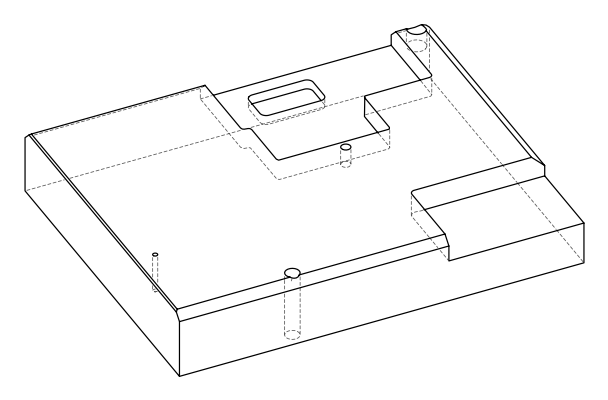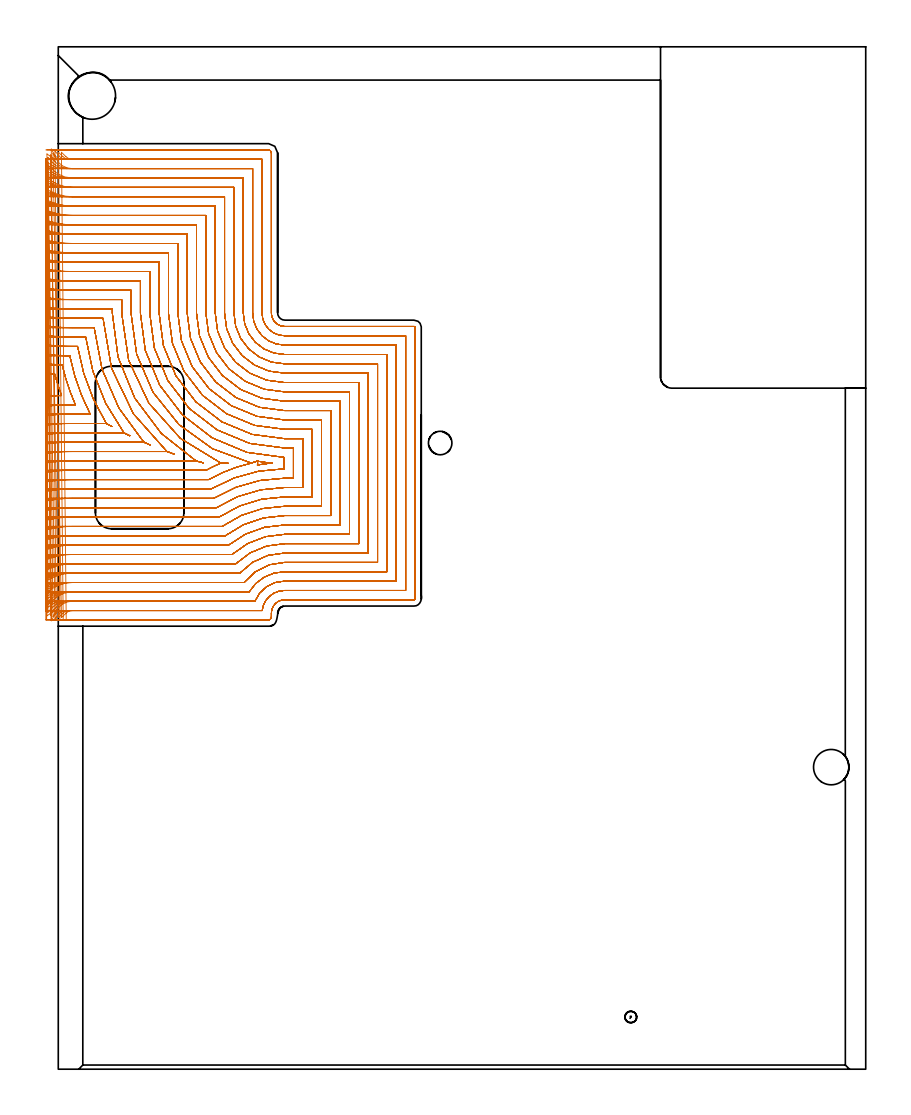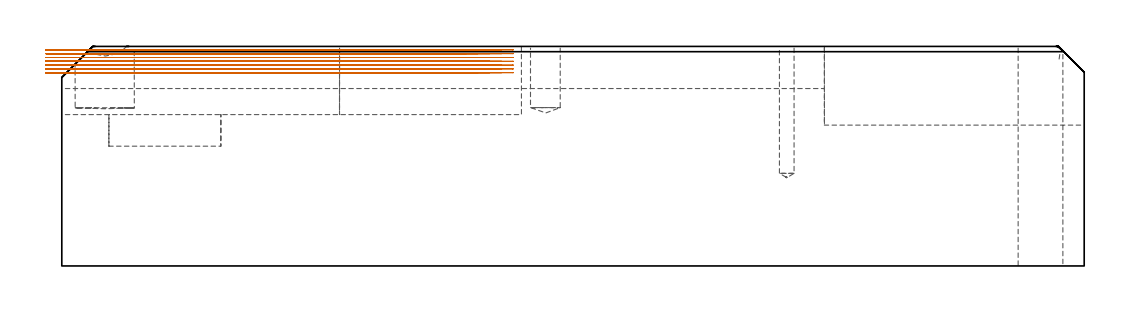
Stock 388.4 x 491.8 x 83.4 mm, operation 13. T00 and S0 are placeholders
(PLAN: 14 operations, 8 tool changes, 597.9 min)
(1 SPOT_DRILL | STEP1POCKET | NXT0321_9005460120000 | 0.03 min | 2 mm3)
(2 SPOT_DRILL_1 | STEP1POCKET_2 | NXT0321_9005460120000 | 0.03 min | 0 mm3)
(3 INDEXABLE_INSERT_DRILL_THROUGH_HOLE_FROM_SOLID | STEP1HOLE | NXT0302_005 | 0.35 min | 18882 mm3)
(4 DRILL_BLIND_HOLE_INTO_CENTER | STEP1POCKET | NXT0301_084 | 0.11 min | 2385 mm3)
(5 INDEXABLE_INSERT_DRILL_BLIND_HOLE_FROM_SOLID | STEP1POCKET_1 | NXT0302_016 | 0.1 min | 9302 mm3)
(6 DRILL_BLIND_HOLE_INTO_CENTER_1 | STEP1POCKET_2 | UGT0301_179 | 0.21 min | 1179 mm3)
(7 AREA_MILL | FG_CHAMFER_SURFACE | UGT0205_001 | 8.7 min | 15280 mm3)
(8 AREA_MILL_1 | FG_CHAMFER_SURFACE_1 | UGT0205_001 | 13.91 min | 37969 mm3)
(9 AREA_MILL_2 | FG_CHAMFER_SURFACE_2 | UGT0205_001 | 10.77 min | 15998 mm3)
(10 AREA_MILL_3 | FG_CHAMFER_SURFACE_3 | UGT0205_001 | 1.46 min | 2589 mm3)
(11 AREA_MILL_4 | FG_CHAMFER_SURFACE_4 | UGT0205_001 | 3.1 min | 733 mm3)
(12 MILL_CORNER_NOTCH_RECTANGULAR | CORNER_NOTCH_RECTANGULAR | NXT0201_013 | Follow Part, ap 2.5, ae 75% | 67.74 min | 483137 mm3)
(13 MILL_OPEN_POCKET | POCKET_OPEN | NXT0201_008 | Follow Part, ap 1.5, ae 75% | 488.67 min | 879252 mm3)
(14 MILL_RECTANGULAR_POCKET | POCKET_RECTANGULAR_STRAIGHT | UGT0201_133 | Follow Part, ap 3.75, ae 75% | 2.69 min | 39282 mm3)
(TOOL NXT0321_9005460120000 | NC Spot Drill, 142deg, 12mm, Carbide, Uncoated | D12 PA142 FL30 Z2)
(TOOL NXT0302_005 | Index. Insert Drill 17mm [880-D1700L20-05] | D17 PA176 FL85 Z2)
(TOOL NXT0301_084 | Carbide Drill 11.3mm [860.1-1130-034A1-MM 2214] | D11.3 PA140 FL55 Z2)
(TOOL NXT0302_016 | Index. Insert Drill 22.5mm [880-D2250L25-03] | D22.5 PA176 FL68 Z2)
(TOOL UGT0301_179 | Twist Drill 5.6 mm | D5.6 PA118 FL55 Z2)
(TOOL UGT0205_001 | Chamfer Mill 20 x 3 x 45 deg. | D20 FL50 Z2)
(TOOL NXT0201_013 | ENDMILL 10mm | D10 FL30 Z4)
(TOOL NXT0201_008 | ENDMILL 6mm [2P460-0600-NA 1630] | D6 FL26 Z6)
(TOOL UGT0201_133 | Carbide End Mill 15.0 | D15 FL30 Z4)
(OP 13 MILL_OPEN_POCKET, part 1 of 2)
G17 G21 G94 G90
T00 M6
G54
G17 G0 G90 X-5.988 Y323.38 S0 M3
G43 Z93.541 H1
Z82.094
G94 G1 X-3. Y323.653 F250.
G2 X1.619 Y323.975 R108. F500.
X-1.721 Y334.538 R114.4
X-3. Y334.647 R108.
G1 X-5.988 Y334.919 F250.
X-5.986 Y318.849
X-3. Y319.133
G2 X6.819 Y319.6 R103.5 F500.
G1 X8.236
G2 X1.854 Y338.819 R109.9
X-3. Y339.166 R103.5
G1 X-5.986 Y339.45 F250.
X-5.985 Y314.314
X-3. Y314.612
G2 X6.819 Y315.1 R99. F500.
G1 X15.374
G2 X5.511 Y343.209 R105.4
X-3. Y343.687 R99.
G1 X-5.985 Y343.985 F250.
X-5.984 Y309.777
X-3. Y310.089
G2 X6.819 Y310.6 R94.5 F500.
G1 X23.103
X25.768 Y309.138
X23.103 Y310.6
G2 X9.277 Y347.7 R100.9
G1 X6.811
G2 X-3. Y348.211 R94.5
G1 X-5.984 Y348.522 F250.
X-5.982 Y305.236
X-3. Y305.563
G2 X6.819 Y306.1 R90. F500.
G1 X31.601
X34.409 Y304.715
X31.601 Y306.1
G2 X13.188 Y352.2 R96.4
G1 X6.811
G2 X-3. Y352.736 R90.
G1 X-5.982 Y353.063 F250.
X-5.98 Y300.69
X-3. Y301.034
G2 X6.819 Y301.6 R85.5 F500.
G1 X41.156
X44.155 Y300.309
X41.156 Y301.6
G2 X17.267 Y356.7 R91.9
G1 X6.811
G2 X-3. Y357.265 R85.5
G1 X-5.98 Y357.609 F250.
X-5.978 Y296.139
X-3. Y296.503
G2 X6.819 Y297.1 R81. F500.
G1 X52.303
X55.588 Y295.927
X52.303 Y297.1
G2 X21.536 Y361.2 R87.4
G1 X6.811
G2 X-3. Y361.796 R81.
G1 X-5.978 Y362.16 F250.
X-5.975 Y291.582
X-3. Y291.967
G2 X6.819 Y292.6 R76.5 F500.
G1 X66.271
X69.884 Y291.653
X66.271 Y292.6
G2 X26. Y363.7 R82.9
G1 Y365.7
X6.811
G2 X-3. Y366.332 R76.5
G1 X-5.975 Y366.717 F250.
X-5.972 Y287.018
X-3. Y287.427
G2 X6.819 Y288.1 R72. F500.
G1 X71.126
G2 X78.225 Y291.55 R78.4
G1 X81.573
X78.225
G2 X30.5 Y363.7 R78.4
G1 Y370.2
X6.811
G2 X-3. Y370.872 R72.
G1 X-5.972 Y371.28 F250.
X-5.968 Y282.446
X-3. Y282.882
G2 X6.819 Y283.6 R67.5 F500.
G1 X72.3
G2 X92.913 Y291.55 R73.9
G1 X95.758 Y292.503
G3 X102.889 Y291.55 R72.4
X95.758 Y290.597 R72.4
X95.758 Y292.503 R3.
G1 X92.913 Y291.55
G2 X35. Y363.7 R73.9
G1 Y374.7
X6.811
G2 X-3. Y375.417 R67.5
G1 X-5.968 Y375.853 F250.
X-5.963 Y277.863
X-3. Y278.33
G2 X6.819 Y279.1 R63. F500.
G1 X73.513
G2 X108.6 Y288.799 R69.4
G1 Y294.301
G2 X39.5 Y363.7 R69.4
G1 Y379.2
X6.811
G2 X-3. Y379.969 R63.
G1 X-5.963 Y380.436 F250.
X-5.957 Y273.267
X-3. Y273.77
G2 X6.819 Y274.6 R58.5 F500.
G1 X74.768
G2 X108.895 Y284.3 R64.9
G1 X113.1
Y298.8
X108.9
G2 X44. Y363.7 R64.9
G1 Y383.7
X6.811
G2 X-3. Y384.529 R58.5
G1 X-5.958 Y385.032 F250.
X-5.95 Y268.654
X-3. Y269.2
G2 X6.819 Y270.1 R54. F500.
G1 X76.072
G2 X108.895 Y279.8 R60.4
G1 X117.6
Y303.3
X108.9
G2 X48.5 Y363.7 R60.4
G1 Y388.2
X6.811
G2 X-3. Y389.099 R54.
G1 X-5.95 Y389.644 F250.
X-5.94 Y264.021
X-3. Y264.616
G2 X6.819 Y265.6 R49.5 F500.
G1 X77.43
G2 X108.896 Y275.3 R55.9
G1 X122.1
Y307.8
X108.9
G2 X53. Y363.7 R55.9
G1 Y392.7
X6.811
G2 X-3. Y393.682 R49.5
G1 X-5.94 Y394.277 F250.
X-5.928 Y259.361
X-3. Y260.016
G2 X6.819 Y261.1 R45. F500.
G1 X78.849
G2 X108.896 Y270.8 R51.4
G1 X126.6
Y312.3
X108.9
G2 X57.5 Y363.7 R51.4
G1 Y397.2
X6.811
G2 X-3. Y398.283 R45.
G1 X-5.928 Y398.937 F250.
X-5.911 Y254.665
X-3. Y255.392
G2 X6.819 Y256.6 R40.5 F500.
G1 X80.338
G2 X108.896 Y266.3 R46.9
G1 X131.1
Y316.8
X108.9
G2 X62. Y363.7 R46.9
G1 Y401.7
X6.811
G2 X-3. Y402.906 R40.5
G1 X-5.911 Y403.633 F250.
X-5.886 Y249.917
X-3. Y250.735
G2 X6.819 Y252.1 R36. F500.
G1 X81.91
G2 X108.897 Y261.8 R42.4
G1 X135.6
Y321.3
X108.9
G2 X66.5 Y363.7 R42.4
G1 Y406.2
X6.811
G2 X-3. Y407.563 R36.
G1 X-5.886 Y408.38 F250.
X-5.851 Y245.096
X-3. Y246.031
G2 X6.819 Y247.6 R31.5 F500.
G1 X83.579
G2 X108.897 Y257.3 R37.9
G1 X140.1
Y325.8
X108.9
G2 X71. Y363.7 R37.9
G1 Y410.7
X6.811
G2 X-3. Y412.267 R31.5
G1 X-5.851 Y413.201 F250.
X-5.795 Y240.161
X-3. Y241.251
G2 X6.819 Y243.1 R27. F500.
G1 X85.366
G2 X108.897 Y252.8 R33.4
G1 X144.6
Y330.3
X108.9
G2 X75.5 Y363.7 R33.4
G1 Y415.2
X6.811
G2 X-3. Y417.046 R27.
G1 X-5.795 Y418.136 F250.
X-5.699 Y235.036
X-3. Y236.345
G2 X6.819 Y238.6 R22.5 F500.
G1 X87.3
G2 X108.898 Y248.3 R28.9
G1 X149.1
Y334.8
X108.9
G2 X80. Y363.7 R28.9
G1 Y419.7
X6.811
G2 X-3. Y421.952 R22.5
G1 X-5.7 Y423.26 F250.
X-5.514 Y229.55
X-3. Y231.186
G2 X6.819 Y234.1 R18. F500.
G1 X89.425
G2 X108.898 Y243.8 R24.4
G1 X153.6
Y339.3
X108.9
G2 X84.5 Y363.7 R24.4
G1 Y424.2
X6.811
G2 X-3. Y427.109 R18.
G1 X-5.515 Y428.744 F250.
X-5.059 Y223.183
X-3. Y225.365
G2 X6.819 Y229.6 R13.5 F500.
G1 X91.813
G2 X108.898 Y239.3 R19.9
G1 X158.1
Y343.8
X108.9
G2 X89. Y363.7 R19.9
G1 Y428.7
X6.811
G2 X-3. Y432.927 R13.5
G1 X-5.061 Y435.107 F250.
X-2.535 Y217.688 F500.
X-1.123 Y220.335 F250.
G2 X6.819 Y225.1 R9. F500.
G1 X94.594
G2 X108.899 Y234.8 R15.4
G1 X162.6
Y348.3
X108.9
G2 X93.5 Y363.7 R15.4
G1 Y433.2
X6.811
G2 X-1.129 Y437.963 R9.
G1 X-2.541 Y440.61 F250.
X1.53 Y217.231 F500.
X3.679 Y219.324 F250.
G2 X6.819 Y220.6 R4.5 F500.
G1 X98.066
G2 X108.9 Y230.3 R10.9
G1 X167.1
Y352.8
X108.9
G2 X98. Y363.7 R10.9
G1 Y437.7
X6.811
G2 X3.672 Y438.976 R4.5
G1 X1.523 Y441.069 F250.
X3.819 Y216.1 F500.
X6.819 F250.
X101. F500.
G3 X102.5 Y217.6 R1.5
G1 Y219.4
G2 X108.9 Y225.8 R6.4
G1 X171.2
G3 X171.6 Y226.2 R0.4
G1 Y356.9
G3 X171.2 Y357.3 R0.4
G1 X108.9
G2 X102.5 Y363.7 R6.4
G1 Y440.7
G3 X101. Y442.2 R1.5
G1 X6.811
X3.811 F250.
G0 Z93.541
X-5.991 Y323.543
Z80.648
G1 X-3. Y323.775
G2 X1.597 Y324.034 R108. F500.
X-1.692 Y334.431 R114.4
X-3. Y334.524 R108.
G1 X-5.991 Y334.757 F250.
X-5.99 Y319.018
X-3. Y319.261
G2 X5.371 Y319.6 R103.5 F500.
G1 X8.236
G2 X1.868 Y338.759 R109.9
X-3. Y339.038 R103.5
G1 X-5.99 Y339.281 F250.
X-5.989 Y314.492
X-3. Y314.745
G2 X5.371 Y315.1 R99. F500.
G1 X15.374
G2 X5.513 Y343.2 R105.4
X-3. Y343.554 R99.
G1 X-5.989 Y343.807 F250.
X-5.988 Y309.963
X-3. Y310.229
G2 X5.371 Y310.6 R94.5 F500.
G1 X23.103
X25.768 Y309.138
X23.103 Y310.6
G2 X9.277 Y347.7 R100.9
G1 X5.364
G2 X-3. Y348.071 R94.5
G1 X-5.988 Y348.336 F250.
X-5.987 Y305.431
X-3. Y305.71
G2 X5.371 Y306.1 R90. F500.
G1 X31.601
X34.409 Y304.715
X31.601 Y306.1
G2 X13.188 Y352.2 R96.4
G1 X5.364
G2 X-3. Y352.59 R90.
G1 X-5.987 Y352.868 F250.
X-5.986 Y300.896
X-3. Y301.189
G2 X5.371 Y301.6 R85.5 F500.
G1 X41.156
X44.155 Y300.309
X41.156 Y301.6
G2 X17.267 Y356.7 R91.9
G1 X5.364
G2 X-3. Y357.11 R85.5
G1 X-5.986 Y357.404 F250.
X-5.984 Y296.356
X-3. Y296.666
G2 X5.371 Y297.1 R81. F500.
G1 X52.303
X55.588 Y295.927
X52.303 Y297.1
G2 X21.536 Y361.2 R87.4
G1 X5.364
G2 X-3. Y361.633 R81.
G1 X-5.984 Y361.943 F250.
X-5.982 Y291.812
X-3. Y292.141
G2 X5.371 Y292.6 R76.5 F500.
G1 X66.271
X69.884 Y291.653
X66.271 Y292.6
G2 X26. Y363.7 R82.9
G1 Y365.7
X5.364
G2 X-3. Y366.159 R76.5
G1 X-5.982 Y366.487 F250.
X-5.98 Y287.263
X-3. Y287.612
G2 X5.371 Y288.1 R72. F500.
G1 X71.126
G2 X78.225 Y291.55 R78.4
G1 X81.573
X78.225
G2 X30.5 Y363.7 R78.4
G1 Y370.2
X5.364
G2 X-3. Y370.687 R72.
G1 X-5.98 Y371.036 F250.
X-5.977 Y282.707
X-3. Y283.079
G2 X5.371 Y283.6 R67.5 F500.
G1 X72.3
G2 X92.913 Y291.55 R73.9
G1 X95.758 Y292.503
G3 X102.889 Y291.55 R72.4
X95.758 Y290.597 R72.4
X95.758 Y292.503 R3.
G1 X92.913 Y291.55
G2 X35. Y363.7 R73.9
G1 Y374.7
X5.364
G2 X-3. Y375.22 R67.5
G1 X-5.977 Y375.592 F250.
X-5.973 Y278.143
X-3. Y278.541
G2 X5.371 Y279.1 R63. F500.
G1 X73.513
G2 X108.6 Y288.799 R69.4
G1 Y294.301
G2 X39.5 Y363.7 R69.4
G1 Y379.2
X5.364
G2 X-3. Y379.758 R63.
G1 X-5.973 Y380.156 F250.
X-5.969 Y273.569
X-3. Y273.998
G2 X5.371 Y274.6 R58.5 F500.
G1 X74.768
G2 X108.895 Y284.3 R64.9
G1 X113.1
Y298.8
X108.9
G2 X44. Y363.7 R64.9
G1 Y383.7
X5.364
G2 X-3. Y384.301 R58.5
G1 X-5.969 Y384.73 F250.
X-5.964 Y268.982
X-3. Y269.447
G2 X5.371 Y270.1 R54. F500.
G1 X76.072
G2 X108.895 Y279.8 R60.4
G1 X117.6
Y303.3
X108.9
G2 X48.5 Y363.7 R60.4
G1 Y388.2
X5.364
G2 X-3. Y388.852 R54.
G1 X-5.964 Y389.316 F250.
X-5.957 Y264.38
X-3. Y264.887
G2 X5.371 Y265.6 R49.5 F500.
G1 X77.43
G2 X108.896 Y275.3 R55.9
G1 X122.1
Y307.8
X108.9
G2 X53. Y363.7 R55.9
G1 Y392.7
X5.364
G2 X-3. Y393.412 R49.5
G1 X-5.957 Y393.919 F250.
X-5.948 Y259.757
X-3. Y260.315
G2 X5.371 Y261.1 R45. F500.
G1 X78.849
G2 X108.896 Y270.8 R51.4
G1 X126.6
Y312.3
X108.9
G2 X57.5 Y363.7 R51.4
G1 Y397.2
X5.364
G2 X-3. Y397.984 R45.
G1 X-5.948 Y398.542 F250.
X-5.935 Y255.105
X-3. Y255.725
G2 X5.371 Y256.6 R40.5 F500.
G1 X80.338
G2 X108.896 Y266.3 R46.9
G1 X131.1
Y316.8
X108.9
G2 X62. Y363.7 R46.9
G1 Y401.7
X5.364
G2 X-3. Y402.573 R40.5
G1 X-5.935 Y403.193 F250.
X-5.918 Y250.416
X-3. Y251.113
G2 X5.371 Y252.1 R36. F500.
G1 X81.91
G2 X108.897 Y261.8 R42.4
G1 X135.6
Y321.3
X108.9
G2 X66.5 Y363.7 R42.4
G1 Y406.2
X5.364
G2 X-3. Y407.185 R36.
G1 X-5.918 Y407.882 F250.
X-5.892 Y245.67
X-3. Y246.467
G2 X5.371 Y247.6 R31.5 F500.
G1 X83.579
G2 X108.897 Y257.3 R37.9
G1 X140.1
Y325.8
X108.9
G2 X71. Y363.7 R37.9
G1 Y410.7
X5.364
G2 X-3. Y411.831 R31.5
G1 X-5.892 Y412.627 F250.
X-5.852 Y240.84
X-3. Y241.77
G2 X5.371 Y243.1 R27. F500.
G1 X85.366
G2 X108.897 Y252.8 R33.4
G1 X144.6
Y330.3
X108.9
G2 X75.5 Y363.7 R33.4
G1 Y415.2
X5.364
G2 X-3. Y416.528 R27.
G1 X-5.852 Y417.458 F250.
X-5.785 Y235.869
X-3. Y236.985
G2 X5.371 Y238.6 R22.5 F500.
G1 X87.3
G2 X108.898 Y248.3 R28.9
G1 X149.1
Y334.8
X108.9
G2 X80. Y363.7 R28.9
G1 Y419.7
X5.364
G2 X-3. Y421.312 R22.5
G1 X-5.785 Y422.428 F250.
X-5.656 Y230.64
X-3. Y232.035
G2 X5.371 Y234.1 R18. F500.
G1 X89.425
G2 X108.898 Y243.8 R24.4
G1 X153.6
Y339.3
X108.9
G2 X84.5 Y363.7 R24.4
G1 Y424.2
X5.364
G2 X-3. Y426.261 R18.
G1 X-5.656 Y427.655 F250.
X-5.354 Y224.831
X-3. Y226.691
G2 X5.371 Y229.6 R13.5 F500.
G1 X91.813
G2 X108.898 Y239.3 R19.9
G1 X158.1
Y343.8
X108.9
G2 X89. Y363.7 R19.9
G1 Y428.7
X5.364
G2 X-3. Y431.603 R13.5
G1 X-5.355 Y433.462 F250.
X-3.807 Y218.502
X-2.169 Y221.015
G2 X5.371 Y225.1 R9. F500.
G1 X94.594
G2 X108.899 Y234.8 R15.4
G1 X162.6
Y348.3
X108.9
G2 X93.5 Y363.7 R15.4
G1 Y433.2
X5.364
G2 X-2.172 Y437.28 R9.
G1 X-3.812 Y439.793 F250.
X0.082 Y217.23 F500.
X2.231 Y219.324 F250.
G2 X5.371 Y220.6 R4.5 F500.
G1 X98.066
G2 X108.9 Y230.3 R10.9
G1 X167.1
Y352.8
X108.9
G2 X98. Y363.7 R10.9
G1 Y437.7
X5.364
G2 X2.225 Y438.976 R4.5
G1 X0.075 Y441.069 F250.
X2.371 Y216.1 F500.
X5.371 F250.
X101. F500.
G3 X102.5 Y217.6 R1.5
G1 Y219.4
G2 X108.9 Y225.8 R6.4
G1 X171.2
G3 X171.6 Y226.2 R0.4
G1 Y356.9
G3 X171.2 Y357.3 R0.4
G1 X108.9
G2 X102.5 Y363.7 R6.4
G1 Y440.7
G3 X101. Y442.2 R1.5
G1 X5.364
X2.364 F250.
G0 Z93.541
X-5.994 Y323.697
Z79.201
G1 X-3. Y323.886
G2 X1.581 Y324.077 R108. F500.
X-1.668 Y334.338 R114.4
X-3. Y334.414 R108.
G1 X-5.994 Y334.603 F250.
Y319.179
X-3. Y319.376
G2 X3.799 Y319.6 R103.5 F500.
G1 X8.236
G2 X1.877 Y338.718 R109.9
X-3. Y338.923 R103.5
G1 X-5.994 Y339.12 F250.
X-5.993 Y314.66
X-3. Y314.866
G2 X3.799 Y315.1 R99. F500.
G1 X15.374
G2 X5.513 Y343.2 R105.4
G1 X3.797
G2 X-3. Y343.434 R99.
G1 X-5.993 Y343.64 F250.
X-5.992 Y310.139
X-3. Y310.355
G2 X3.799 Y310.6 R94.5 F500.
G1 X23.103
X25.768 Y309.138
X23.103 Y310.6
G2 X9.277 Y347.7 R100.9
G1 X3.797
G2 X-3. Y347.945 R94.5
G1 X-5.992 Y348.161 F250.
X-5.991 Y305.616
X-3. Y305.843
G2 X3.799 Y306.1 R90. F500.
G1 X31.601
X34.409 Y304.715
X31.601 Y306.1
G2 X13.188 Y352.2 R96.4
G1 X3.797
G2 X-3. Y352.457 R90.
G1 X-5.991 Y352.684 F250.
Y301.091
X-3. Y301.329
G2 X3.799 Y301.6 R85.5 F500.
G1 X41.156
X44.155 Y300.309
X41.156 Y301.6
G2 X17.267 Y356.7 R91.9
G1 X3.797
G2 X-3. Y356.971 R85.5
G1 X-5.991 Y357.209 F250.
X-5.989 Y296.562
X-3. Y296.814
G2 X3.799 Y297.1 R81. F500.
G1 X52.303
X55.588 Y295.927
X52.303 Y297.1
G2 X21.536 Y361.2 R87.4
G1 X3.797
G2 X-3. Y361.486 R81.
G1 X-5.989 Y361.737 F250.
X-5.988 Y292.031
X-3. Y292.297
G2 X3.799 Y292.6 R76.5 F500.
G1 X66.271
X69.884 Y291.653
X66.271 Y292.6
G2 X26. Y363.7 R82.9
G1 Y365.7
X3.797
G2 X-3. Y366.003 R76.5
G1 X-5.988 Y366.269 F250.
X-5.987 Y287.495
X-3. Y287.778
G2 X3.799 Y288.1 R72. F500.
G1 X71.126
G2 X78.225 Y291.55 R78.4
G1 X81.573
X78.225
G2 X30.5 Y363.7 R78.4
G1 Y370.2
X3.797
G2 X-3. Y370.522 R72.
G1 X-5.987 Y370.805 F250.
X-5.985 Y282.955
X-3. Y283.257
G2 X3.799 Y283.6 R67.5 F500.
G1 X72.3
G2 X92.913 Y291.55 R73.9
G1 X95.758 Y292.503
G3 X102.889 Y291.55 R72.4
X95.758 Y290.597 R72.4
X95.758 Y292.503 R3.
G1 X92.913 Y291.55
G2 X35. Y363.7 R73.9
G1 Y374.7
X3.797
G2 X-3. Y375.043 R67.5
G1 X-5.985 Y375.345 F250.
X-5.982 Y278.408
X-3. Y278.732
G2 X3.799 Y279.1 R63. F500.
G1 X73.513
G2 X108.6 Y288.799 R69.4
G1 Y294.301
G2 X39.5 Y363.7 R69.4
G1 Y379.2
X3.797
G2 X-3. Y379.568 R63.
G1 X-5.982 Y379.891 F250.
X-5.98 Y273.855
X-3. Y274.204
G2 X3.799 Y274.6 R58.5 F500.
G1 X74.768
G2 X108.895 Y284.3 R64.9
G1 X113.1
Y298.8
X108.9
G2 X44. Y363.7 R64.9
G1 Y383.7
X3.797
G2 X-3. Y384.096 R58.5
G1 X-5.98 Y384.445 F250.
X-5.976 Y269.293
X-3. Y269.67
G2 X3.799 Y270.1 R54. F500.
G1 X76.072
G2 X108.895 Y279.8 R60.4
G1 X117.6
Y303.3
X108.9
G2 X48.5 Y363.7 R60.4
G1 Y388.2
X3.797
G2 X-3. Y388.629 R54.
G1 X-5.976 Y389.007 F250.
X-5.972 Y264.719
X-3. Y265.131
G2 X3.799 Y265.6 R49.5 F500.
G1 X77.43
G2 X108.896 Y275.3 R55.9
G1 X122.1
Y307.8
X108.9
G2 X53. Y363.7 R55.9
G1 Y392.7
X3.797
G2 X-3. Y393.169 R49.5
G1 X-5.972 Y393.581 F250.
X-5.966 Y260.13
X-3. Y260.583
G2 X3.799 Y261.1 R45. F500.
G1 X78.849
G2 X108.896 Y270.8 R51.4
G1 X126.6
Y312.3
X108.9
G2 X57.5 Y363.7 R51.4
G1 Y397.2
X3.797
G2 X-3. Y397.716 R45.
G1 X-5.966 Y398.169 F250.
X-5.957 Y255.522
X-3. Y256.025
G2 X3.799 Y256.6 R40.5 F500.
G1 X80.338
G2 X108.896 Y266.3 R46.9
G1 X131.1
Y316.8
X108.9
G2 X62. Y363.7 R46.9
G1 Y401.7
X3.797
G2 X-3. Y402.274 R40.5
G1 X-5.957 Y402.778 F250.
X-5.946 Y250.886
X-3. Y251.452
G2 X3.799 Y252.1 R36. F500.
G1 X81.91
G2 X108.897 Y261.8 R42.4
G1 X135.6
Y321.3
X108.9
G2 X66.5 Y363.7 R42.4
G1 Y406.2
X3.797
G2 X-3. Y406.847 R36.
G1 X-5.946 Y407.414 F250.
X-5.929 Y246.21
X-3. Y246.858
G2 X3.799 Y247.6 R31.5 F500.
G1 X83.579
G2 X108.897 Y257.3 R37.9
G1 X140.1
Y325.8
X108.9
G2 X71. Y363.7 R37.9
G1 Y410.7
X3.797
G2 X-3. Y411.442 R31.5
G1 X-5.929 Y412.089 F250.
X-5.903 Y241.475
X-3. Y242.23
G2 X3.799 Y243.1 R27. F500.
G1 X85.366
G2 X108.897 Y252.8 R33.4
G1 X144.6
Y330.3
X108.9
G2 X75.5 Y363.7 R33.4
G1 Y415.2
X3.797
G2 X-3. Y416.07 R27.
G1 X-5.903 Y416.825 F250.
X-5.86 Y236.642
X-3. Y237.548
G2 X3.799 Y238.6 R22.5 F500.
G1 X87.3
G2 X108.898 Y248.3 R28.9
G1 X149.1
Y334.8
X108.9
G2 X80. Y363.7 R28.9
G1 Y419.7
X3.797
G2 X-3. Y420.751 R22.5
G1 X-5.86 Y421.657 F250.
X-5.778 Y231.634
X-3. Y232.767
G2 X3.799 Y234.1 R18. F500.
G1 X89.425
G2 X108.898 Y243.8 R24.4
G1 X153.6
Y339.3
X108.9
G2 X84.5 Y363.7 R24.4
G1 Y424.2
X3.797
G2 X-3. Y425.533 R18.
G1 X-5.778 Y426.665 F250.
X-5.592 Y226.252
X-3. Y227.763
G2 X3.799 Y229.6 R13.5 F500.
G1 X91.813
G2 X108.898 Y239.3 R19.9
G1 X158.1
Y343.8
X108.9
G2 X89. Y363.7 R19.9
G1 Y428.7
X3.797
G2 X-3. Y430.536 R13.5
G1 X-5.592 Y432.046 F250.
X-4.965 Y219.734
X-2.998 Y221.999
G2 X3.799 Y225.1 R9. F500.
G1 X94.594
G2 X108.899 Y234.8 R15.4
G1 X162.6
Y348.3
X108.9
G2 X93.5 Y363.7 R15.4
G1 Y433.2
X3.797
G2 X-2.999 Y436.3 R9.
G1 X-4.966 Y438.565 F250.
X-1.589 Y216.572 F500.
X0.286 Y218.913 F250.
G2 X3.799 Y220.6 R4.5 F500.
G1 X98.066
G2 X108.9 Y230.3 R10.9
G1 X167.1
Y352.8
X108.9
G2 X98. Y363.7 R10.9
G1 Y437.7
X3.797
G2 X0.283 Y439.388 R4.5
G1 X-1.591 Y441.731 F250.
X0.799 Y216.1 F500.
X3.799 F250.
X101. F500.
G3 X102.5 Y217.6 R1.5
G1 Y219.4
G2 X108.9 Y225.8 R6.4
G1 X171.2
G3 X171.6 Y226.2 R0.4
G1 Y356.9
G3 X171.2 Y357.3 R0.4
G1 X108.9
G2 X102.5 Y363.7 R6.4
G1 Y440.7
G3 X101. Y442.2 R1.5
G1 X3.797
X0.797 F250.
G0 Z93.541
X-5.997 Y323.843
Z77.754
G1 X-3. Y323.983
G2 X1.573 Y324.099 R108. F500.
X-1.648 Y334.262 R114.4
X-3. Y334.317 R108.
G1 X-5.997 Y334.456 F250.
X-5.996 Y319.332
X-3. Y319.478
G2 X2.024 Y319.6 R103.5 F500.
G1 X8.236
G2 X1.881 Y338.7 R109.9
X-3. Y338.822 R103.5
G1 X-5.996 Y338.968 F250.
Y314.82
X-3. Y314.972
G2 X2.024 Y315.1 R99. F500.
G1 X15.374
G2 X5.513 Y343.2 R105.4
G1 X2.024
G2 X-3. Y343.328 R99.
G1 X-5.996 Y343.48 F250.
Y310.307
X-3. Y310.466
G2 X2.024 Y310.6 R94.5 F500.
G1 X23.103
X25.768 Y309.138
X23.103 Y310.6
G2 X9.277 Y347.7 R100.9
G1 X2.024
G2 X-3. Y347.834 R94.5
G1 X-5.996 Y347.993 F250.
X-5.995 Y305.792
X-3. Y305.96
G2 X2.024 Y306.1 R90. F500.
G1 X31.601
X34.409 Y304.715
X31.601 Y306.1
G2 X13.188 Y352.2 R96.4
G1 X2.024
G2 X-3. Y352.34 R90.
G1 X-5.995 Y352.508 F250.
Y301.276
X-3. Y301.452
G2 X2.024 Y301.6 R85.5 F500.
G1 X41.156
X44.155 Y300.309
X41.156 Y301.6
G2 X17.267 Y356.7 R91.9
G1 X2.024
G2 X-3. Y356.848 R85.5
G1 X-5.995 Y357.024 F250.
X-5.994 Y296.758
X-3. Y296.944
G2 X2.024 Y297.1 R81. F500.
G1 X52.303
X55.588 Y295.927
X52.303 Y297.1
G2 X21.536 Y361.2 R87.4
G1 X2.024
G2 X-3. Y361.356 R81.
G1 X-5.994 Y361.542 F250.
Y292.238
X-3. Y292.435
G2 X2.024 Y292.6 R76.5 F500.
G1 X66.271
X69.884 Y291.653
X66.271 Y292.6
G2 X26. Y363.7 R82.9
G1 Y365.7
X2.024
G2 X-3. Y365.865 R76.5
G1 X-5.994 Y366.062 F250.
X-5.993 Y287.715
X-3. Y287.924
G2 X2.024 Y288.1 R72. F500.
G1 X71.126
G2 X78.225 Y291.55 R78.4
G1 X81.573
X78.225
G2 X30.5 Y363.7 R78.4
G1 Y370.2
X2.024
G2 X-3. Y370.375 R72.
G1 X-5.993 Y370.585 F250.
X-5.992 Y283.189
X-3. Y283.413
G2 X2.024 Y283.6 R67.5 F500.
G1 X72.3
G2 X92.913 Y291.55 R73.9
G1 X95.758 Y292.503
G3 X102.889 Y291.55 R72.4
X95.758 Y290.597 R72.4
X95.758 Y292.503 R3.
G1 X92.913 Y291.55
G2 X35. Y363.7 R73.9
G1 Y374.7
X2.024
G2 X-3. Y374.887 R67.5
G1 X-5.992 Y375.11 F250.
X-5.99 Y278.66
X-3. Y278.899
G2 X2.024 Y279.1 R63. F500.
G1 X73.513
G2 X108.6 Y288.799 R69.4
G1 Y294.301
G2 X39.5 Y363.7 R69.4
G1 Y379.2
X2.024
G2 X-3. Y379.401 R63.
G1 X-5.99 Y379.64 F250.
X-5.989 Y274.126
X-3. Y274.384
G2 X2.024 Y274.6 R58.5 F500.
G1 X74.768
G2 X108.895 Y284.3 R64.9
G1 X113.1
Y298.8
X108.9
G2 X44. Y363.7 R64.9
G1 Y383.7
X2.024
G2 X-3. Y383.916 R58.5
G1 X-5.989 Y384.174 F250.
X-5.987 Y269.587
X-3. Y269.866
G2 X2.024 Y270.1 R54. F500.
G1 X76.072
G2 X108.895 Y279.8 R60.4
G1 X117.6
Y303.3
X108.9
G2 X48.5 Y363.7 R60.4
G1 Y388.2
X2.024
G2 X-3. Y388.434 R54.
G1 X-5.987 Y388.713 F250.
X-5.985 Y265.04
X-3. Y265.344
G2 X2.024 Y265.6 R49.5 F500.
G1 X77.43
G2 X108.896 Y275.3 R55.9
G1 X122.1
Y307.8
X108.9
G2 X53. Y363.7 R55.9
G1 Y392.7
X2.024
G2 X-3. Y392.956 R49.5
G1 X-5.985 Y393.26 F250.
X-5.981 Y260.484
X-3. Y260.819
G2 X2.024 Y261.1 R45. F500.
G1 X78.849
G2 X108.896 Y270.8 R51.4
G1 X126.6
Y312.3
X108.9
G2 X57.5 Y363.7 R51.4
G1 Y397.2
X2.024
G2 X-3. Y397.481 R45.
G1 X-5.981 Y397.816 F250.
X-5.977 Y255.915
X-3. Y256.287
G2 X2.024 Y256.6 R40.5 F500.
G1 X80.338
G2 X108.896 Y266.3 R46.9
G1 X131.1
Y316.8
X108.9
G2 X62. Y363.7 R46.9
G1 Y401.7
X2.024
G2 X-3. Y402.013 R40.5
G1 X-5.977 Y402.385 F250.
X-5.971 Y251.329
X-3. Y251.748
G2 X2.024 Y252.1 R36. F500.
G1 X81.91
G2 X108.897 Y261.8 R42.4
G1 X135.6
Y321.3
X108.9
G2 X66.5 Y363.7 R42.4
G1 Y406.2
X2.024
G2 X-3. Y406.552 R36.
G1 X-5.971 Y406.971 F250.
X-5.962 Y246.718
X-3. Y247.197
G2 X2.024 Y247.6 R31.5 F500.
G1 X83.579
G2 X108.897 Y257.3 R37.9
G1 X140.1
Y325.8
X108.9
G2 X71. Y363.7 R37.9
G1 Y410.7
X2.024
G2 X-3. Y411.103 R31.5
G1 X-5.962 Y411.582 F250.
X-5.948 Y242.07
X-3. Y242.628
G2 X2.024 Y243.1 R27. F500.
G1 X85.366
G2 X108.897 Y252.8 R33.4
G1 X144.6
Y330.3
X108.9
G2 X75.5 Y363.7 R33.4
G1 Y415.2
X2.024
G2 X-3. Y415.671 R27.
G1 X-5.948 Y416.23 F250.
X-5.924 Y237.362
X-3. Y238.032
G2 X2.024 Y238.6 R22.5 F500.
G1 X87.3
G2 X108.898 Y248.3 R28.9
G1 X149.1
Y334.8
X108.9
G2 X80. Y363.7 R28.9
G1 Y419.7
X2.024
G2 X-3. Y420.268 R22.5
G1 X-5.924 Y420.938 F250.
X-5.881 Y232.547
X-3. Y233.385
G2 X2.024 Y234.1 R18. F500.
G1 X89.425
G2 X108.898 Y243.8 R24.4
G1 X153.6
Y339.3
X108.9
G2 X84.5 Y363.7 R24.4
G1 Y424.2
X2.024
G2 X-3. Y424.915 R18.
G1 X-5.881 Y425.752 F250.
X-5.784 Y227.514
X-3. Y228.63
G2 X2.024 Y229.6 R13.5 F500.
G1 X91.813
G2 X108.898 Y239.3 R19.9
G1 X158.1
Y343.8
X108.9
G2 X89. Y363.7 R19.9
G1 Y428.7
X2.024
G2 X-3. Y429.669 R13.5
G1 X-5.785 Y430.786 F250.
X-5.489 Y221.892
X-3. Y223.567
G2 X2.024 Y225.1 R9. F500.
G1 X94.594
G2 X108.899 Y234.8 R15.4
G1 X162.6
Y348.3
X108.9
G2 X93.5 Y363.7 R15.4
G1 Y433.2
X2.024
G2 X-3. Y434.732 R9.
G1 X-5.489 Y436.407 F250.
X-3.368 Y215.686
X-1.9 Y218.302
G2 X2.024 Y220.6 R4.5 F500.
G1 X98.066
G2 X108.9 Y230.3 R10.9
G1 X167.1
Y352.8
X108.9
G2 X98. Y363.7 R10.9
G1 Y437.7
X2.024
G2 X-1.907 Y440.008 R4.5
G1 X-3.368 Y442.629 F250.
X-0.976 Y216.1 F500.
X2.024 F250.
X101. F500.
G3 X102.5 Y217.6 R1.5
G1 Y219.4
G2 X108.9 Y225.8 R6.4
G1 X171.2
G3 X171.6 Y226.2 R0.4
G1 Y356.9
G3 X171.2 Y357.3 R0.4
G1 X108.9
G2 X102.5 Y363.7 R6.4
G1 Y440.7
G3 X101. Y442.2 R1.5
G1 X2.024
X-0.976 F250.
G0 Z93.541
X-5.999 Y323.997
Z76.307
G1 X-3. Y324.069
G2 X-0.415 Y324.1 R108. F500.
G1 X1.572
G2 X-1.633 Y334.207 R114.4
X-3. Y334.231 R108.
G1 X-5.999 Y334.304 F250.
Y319.493
X-3. Y319.568
G2 X-0.415 Y319.6 R103.5 F500.
G1 X8.236
G2 X1.881 Y338.7 R109.9
G1 X-0.394
G2 X-3. Y338.733 R103.5
G1 X-5.999 Y338.808 F250.
Y314.988
X-3. Y315.066
G2 X-0.415 Y315.1 R99. F500.
G1 X15.374
G2 X5.513 Y343.2 R105.4
G1 X-0.394
G2 X-3. Y343.234 R99.
G1 X-5.999 Y343.313 F250.
Y310.483
X-3. Y310.565
G2 X-0.415 Y310.6 R94.5 F500.
G1 X23.103
X25.768 Y309.138
X23.103 Y310.6
G2 X9.277 Y347.7 R100.9
G1 X-0.394
G2 X-3. Y347.736 R94.5
G1 X-5.999 Y347.819 F250.
Y305.977
X-3. Y306.063
G2 X-0.415 Y306.1 R90. F500.
G1 X31.601
X34.409 Y304.715
X31.601 Y306.1
G2 X13.188 Y352.2 R96.4
G1 X-0.394
G2 X-3. Y352.238 R90.
G1 X-5.999 Y352.325 F250.
Y301.47
X-3. Y301.561
G2 X-0.415 Y301.6 R85.5 F500.
G1 X41.156
X44.155 Y300.309
X41.156 Y301.6
G2 X17.267 Y356.7 R91.9
G1 X-0.394
G2 X-3. Y356.74 R85.5
G1 X-5.999 Y356.831 F250.
X-5.998 Y296.963
X-3. Y297.059
G2 X-0.415 Y297.1 R81. F500.
G1 X52.303
X55.588 Y295.927
X52.303 Y297.1
G2 X21.536 Y361.2 R87.4
G1 X-0.394
G2 X-3. Y361.242 R81.
G1 X-5.998 Y361.338 F250.
Y292.455
X-3. Y292.556
G2 X-0.415 Y292.6 R76.5 F500.
G1 X66.271
X69.884 Y291.653
X66.271 Y292.6
G2 X26. Y363.7 R82.9
G1 Y365.7
X-0.394
G2 X-3. Y365.744 R76.5
G1 X-5.998 Y365.847 F250.
Y287.946
X-3. Y288.054
G2 X-0.415 Y288.1 R72. F500.
G1 X71.126
G2 X78.225 Y291.55 R78.4
G1 X81.573
X78.225
G2 X30.5 Y363.7 R78.4
G1 Y370.2
X-0.394
G2 X-3. Y370.247 R72.
G1 X-5.998 Y370.356 F250.
Y283.436
X-3. Y283.55
G2 X-0.415 Y283.6 R67.5 F500.
G1 X72.3
G2 X92.913 Y291.55 R73.9
G1 X95.758 Y292.503
G3 X102.889 Y291.55 R72.4
X95.758 Y290.597 R72.4
X95.758 Y292.503 R3.
G1 X92.913 Y291.55
G2 X35. Y363.7 R73.9
G1 Y374.7
X-0.394
G2 X-3. Y374.75 R67.5
G1 X-5.998 Y374.866 F250.
X-5.997 Y278.924
X-3. Y279.047
G2 X-0.415 Y279.1 R63. F500.
G1 X73.513
G2 X108.6 Y288.799 R69.4
G1 Y294.301
G2 X39.5 Y363.7 R69.4
G1 Y379.2
X-0.394
G2 X-3. Y379.254 R63.
G1 X-5.997 Y379.378 F250.
Y274.41
X-3. Y274.543
G2 X-0.415 Y274.6 R58.5 F500.
G1 X74.768
G2 X108.895 Y284.3 R64.9
G1 X113.1
Y298.8
X108.9
G2 X44. Y363.7 R64.9
G1 Y383.7
X-0.394
G2 X-3. Y383.758 R58.5
G1 X-5.997 Y383.892 F250.
Y269.894
X-3. Y270.038
G2 X-0.415 Y270.1 R54. F500.
G1 X76.072
G2 X108.895 Y279.8 R60.4
G1 X117.6
Y303.3
X108.9
G2 X48.5 Y363.7 R60.4
G1 Y388.2
X-0.394
G2 X-3. Y388.263 R54.
G1 X-5.997 Y388.408 F250.
X-5.996 Y265.376
X-3. Y265.532
G2 X-0.415 Y265.6 R49.5 F500.
G1 X77.43
G2 X108.896 Y275.3 R55.9
G1 X122.1
Y307.8
X108.9
G2 X53. Y363.7 R55.9
G1 Y392.7
X-0.394
G2 X-3. Y392.769 R49.5
G1 X-5.996 Y392.927 F250.
X-5.995 Y260.853
X-3. Y261.026
G2 X-0.415 Y261.1 R45. F500.
G1 X78.849
G2 X108.896 Y270.8 R51.4
G1 X126.6
Y312.3
X108.9
G2 X57.5 Y363.7 R51.4
G1 Y397.2
X-0.394
G2 X-3. Y397.276 R45.
G1 X-5.995 Y397.449 F250.
X-5.994 Y256.326
X-3. Y256.517
G2 X-0.415 Y256.6 R40.5 F500.
G1 X80.338
G2 X108.896 Y266.3 R46.9
G1 X131.1
Y316.8
X108.9
G2 X62. Y363.7 R46.9
G1 Y401.7
X-0.394
G2 X-3. Y401.784 R40.5
G1 X-5.994 Y401.977 F250.
X-5.992 Y251.792
X-3. Y252.007
G2 X-0.415 Y252.1 R36. F500.
G1 X81.91
G2 X108.897 Y261.8 R42.4
G1 X135.6
Y321.3
X108.9
G2 X66.5 Y363.7 R42.4
G1 Y406.2
X-0.394
G2 X-3. Y406.294 R36.
G1 X-5.992 Y406.512 F250.
X-5.99 Y247.247
X-3. Y247.494
G2 X-0.415 Y247.6 R31.5 F500.
G1 X83.579
G2 X108.897 Y257.3 R37.9
G1 X140.1
Y325.8
X108.9
G2 X71. Y363.7 R37.9
G1 Y410.7
X-0.394
G2 X-3. Y410.808 R31.5
G1 X-5.99 Y411.056 F250.
X-5.986 Y242.689
X-3. Y242.976
G2 X-0.415 Y243.1 R27. F500.
G1 X85.366
G2 X108.897 Y252.8 R33.4
G1 X144.6
Y330.3
X108.9
G2 X75.5 Y363.7 R33.4
G1 Y415.2
X-0.394
G2 X-3. Y415.326 R27.
G1 X-5.986 Y415.616 F250.
X-5.98 Y238.106
X-3. Y238.451
G2 X-0.415 Y238.6 R22.5 F500.
G1 X87.3
G2 X108.898 Y248.3 R28.9
G1 X149.1
Y334.8
X108.9
G2 X80. Y363.7 R28.9
G1 Y419.7
X-0.394
G2 X-3. Y419.851 R22.5
G1 X-5.98 Y420.199 F250.
X-5.969 Y233.482
X-3. Y233.913
G2 X-0.415 Y234.1 R18. F500.
G1 X89.425
G2 X108.898 Y243.8 R24.4
G1 X153.6
Y339.3
X108.9
G2 X84.5 Y363.7 R24.4
G1 Y424.2
X-0.394
G2 X-3. Y424.39 R18.
G1 X-5.968 Y424.824 F250.
X-5.944 Y228.776
X-3. Y229.35
G2 X-0.415 Y229.6 R13.5 F500.
G1 X91.813
G2 X108.898 Y239.3 R19.9
G1 X158.1
Y343.8
X108.9
G2 X89. Y363.7 R19.9
G1 Y428.7
X-0.394
G2 X-3. Y428.954 R13.5
G1 X-5.944 Y429.533 F250.
X-5.874 Y223.859
X-3. Y224.721
G2 X-0.415 Y225.1 R9. F500.
G1 X94.594
G2 X108.899 Y234.8 R15.4
G1 X162.6
Y348.3
X108.9
G2 X93.5 Y363.7 R15.4
G1 Y433.2
X-0.394
G2 X-3. Y433.585 R9.
G1 X-5.872 Y434.454 F250.
X-5.455 Y218.06
X-3. Y219.783
G2 X-0.415 Y220.6 R4.5 F500.
G1 X98.066
G2 X108.9 Y230.3 R10.9
G1 X167.1
Y352.8
X108.9
G2 X98. Y363.7 R10.9
G1 Y437.7
X-0.394
G2 X-3. Y438.531 R4.5
G1 X-5.446 Y440.268 F250.
X-3.415 Y216.1
X-0.415
X101. F500.
G3 X102.5 Y217.6 R1.5
G1 Y219.4
G2 X108.9 Y225.8 R6.4
G1 X171.2
G3 X171.6 Y226.2 R0.4
G1 Y356.9
G3 X171.2 Y357.3 R0.4
G1 X108.9
G2 X102.5 Y363.7 R6.4
G1 Y440.7
G3 X101. Y442.2 R1.5
G1 X-0.394
X-3.394 F250.
G0 X-6. Y324.088 Z74.861
G1 X-3. Y324.099
X-2.592 Y324.1 F500.
X1.572
G2 X-1.631 Y334.2 R114.4
G1 X-2.558
X-3. Y334.201
X-6. Y334.213 F250.
Y319.587
X-3. Y319.599
X-2.592 Y319.6 F500.
X8.236
G2 X1.881 Y338.7 R109.9
G1 X-2.558
X-3. Y338.701
X-6. Y338.714 F250.
Y315.087
X-3. Y315.099
X-2.592 Y315.1 F500.
X15.374
G2 X5.513 Y343.2 R105.4
G1 X-2.558
X-3. Y343.201
X-6. Y343.214 F250.
Y310.586
X-3. Y310.599
X-2.592 Y310.6 F500.
X23.103
X25.768 Y309.138
X23.103 Y310.6
G2 X9.277 Y347.7 R100.9
G1 X-2.558
G2 X-3. Y347.701 R94.5
G1 X-6. Y347.715 F250.
Y306.085
X-3. Y306.099
X-2.592 Y306.1 F500.
X31.601
X34.409 Y304.715
X31.601 Y306.1
G2 X13.188 Y352.2 R96.4
G1 X-2.558
G2 X-3. Y352.201 R90.
G1 X-6. Y352.216 F250.
Y301.585
X-3. Y301.599
X-2.592 Y301.6 F500.
X41.156
X44.155 Y300.309
X41.156 Y301.6
G2 X17.267 Y356.7 R91.9
G1 X-2.558
G2 X-3. Y356.701 R85.5
G1 X-6. Y356.717 F250.
Y297.084
X-3. Y297.099
G2 X-2.592 Y297.1 R81. F500.
G1 X52.303
X55.588 Y295.927
X52.303 Y297.1
G2 X21.536 Y361.2 R87.4
G1 X-2.558
G2 X-3. Y361.201 R81.
G1 X-6. Y361.218 F250.
Y292.583
X-3. Y292.599
G2 X-2.592 Y292.6 R76.5 F500.
G1 X66.271
X69.884 Y291.653
X66.271 Y292.6
G2 X26. Y363.7 R82.9
G1 Y365.7
X-2.558
G2 X-3. Y365.701 R76.5
G1 X-6. Y365.719 F250.
Y288.082
X-3. Y288.099
G2 X-2.592 Y288.1 R72. F500.
G1 X71.126
G2 X78.225 Y291.55 R78.4
G1 X81.573
X78.225
G2 X30.5 Y363.7 R78.4
G1 Y370.2
X-2.558
G2 X-3. Y370.201 R72.
G1 X-6. Y370.22 F250.
Y283.581
X-3. Y283.599
G2 X-2.592 Y283.6 R67.5 F500.
G1 X72.3
G2 X92.913 Y291.55 R73.9
G1 X95.758 Y292.503
G3 X102.889 Y291.55 R72.4
X95.758 Y290.597 R72.4
X95.758 Y292.503 R3.
G1 X92.913 Y291.55
G2 X35. Y363.7 R73.9
G1 Y374.7
X-2.558
G2 X-3. Y374.701 R67.5
G1 X-6. Y374.721 F250.
Y279.079
X-3. Y279.099
G2 X-2.592 Y279.1 R63. F500.
G1 X73.513
G2 X108.6 Y288.799 R69.4
G1 Y294.301
G2 X39.5 Y363.7 R69.4
G1 Y379.2
X-2.558
G2 X-3. Y379.202 R63.
G1 X-6. Y379.223 F250.
Y274.578
X-3. Y274.599
G2 X-2.592 Y274.6 R58.5 F500.
G1 X74.768
G2 X108.895 Y284.3 R64.9
G1 X113.1
Y298.8
X108.9
G2 X44. Y363.7 R64.9
G1 Y383.7
X-2.558
G2 X-3. Y383.702 R58.5
G1 X-6. Y383.724 F250.
Y270.076
X-3. Y270.098
G2 X-2.592 Y270.1 R54. F500.
G1 X76.072
G2 X108.895 Y279.8 R60.4
G1 X117.6
Y303.3
X108.9
G2 X48.5 Y363.7 R60.4
G1 Y388.2
X-2.558
G2 X-3. Y388.202 R54.
G1 X-6. Y388.226 F250.
Y265.574
X-3. Y265.598
G2 X-2.592 Y265.6 R49.5 F500.
G1 X77.43
G2 X108.896 Y275.3 R55.9
G1 X122.1
Y307.8
X108.9
G2 X53. Y363.7 R55.9
G1 Y392.7
X-2.558
G2 X-3. Y392.702 R49.5
G1 X-6. Y392.729 F250.
Y261.071
X-3. Y261.098
G2 X-2.592 Y261.1 R45. F500.
G1 X78.849
G2 X108.896 Y270.8 R51.4
G1 X126.6
Y312.3
X108.9
G2 X57.5 Y363.7 R51.4
G1 Y397.2
X-2.558
G2 X-3. Y397.202 R45.
G1 X-6. Y397.232 F250.
Y256.568
X-3. Y256.598
G2 X-2.592 Y256.6 R40.5 F500.
G1 X80.338
G2 X108.896 Y266.3 R46.9
G1 X131.1
Y316.8
X108.9
G2 X62. Y363.7 R46.9
G1 Y401.7
X-2.558
G2 X-3. Y401.702 R40.5
G1 X-6. Y401.735 F250.
Y252.064
X-3. Y252.098
G2 X-2.592 Y252.1 R36. F500.
G1 X81.91
G2 X108.897 Y261.8 R42.4
G1 X135.6
Y321.3
X108.9
G2 X66.5 Y363.7 R42.4
G1 Y406.2
X-2.558
G2 X-3. Y406.203 R36.
G1 X-6. Y406.24 F250.
Y247.559
X-3. Y247.597
G2 X-2.592 Y247.6 R31.5 F500.
G1 X83.579
G2 X108.897 Y257.3 R37.9
G1 X140.1
Y325.8
X108.9
G2 X71. Y363.7 R37.9
G1 Y410.7
X-2.558
G2 X-3. Y410.703 R31.5
G1 X-6. Y410.745 F250.
Y243.052
X-3. Y243.097
G2 X-2.592 Y243.1 R27. F500.
G1 X85.366
G2 X108.897 Y252.8 R33.4
G1 X144.6
Y330.3
X108.9
G2 X75.5 Y363.7 R33.4
G1 Y415.2
X-2.558
G2 X-3. Y415.204 R27.
G1 X-6. Y415.253 F250.
Y238.542
X-3. Y238.596
G2 X-2.592 Y238.6 R22.5 F500.
G1 X87.3
G2 X108.898 Y248.3 R28.9
G1 X149.1
Y334.8
X108.9
G2 X80. Y363.7 R28.9
G1 Y419.7
X-2.558
G2 X-3. Y419.704 R22.5
G1 X-5.999 Y419.763 F250.
Y234.027
X-3. Y234.095
G2 X-2.592 Y234.1 R18. F500.
G1 X89.425
G2 X108.898 Y243.8 R24.4
G1 X153.6
Y339.3
X108.9
G2 X84.5 Y363.7 R24.4
G1 Y424.2
X-2.558
G2 X-3. Y424.205 R18.
G1 X-5.999 Y424.279 F250.
Y229.503
X-3. Y229.594
G2 X-2.592 Y229.6 R13.5 F500.
G1 X91.813
G2 X108.898 Y239.3 R19.9
G1 X158.1
Y343.8
X108.9
G2 X89. Y363.7 R19.9
G1 Y428.7
X-2.558
G2 X-3. Y428.707 R13.5
G1 X-5.998 Y428.806 F250.
X-5.997 Y224.955
X-3. Y225.091
G2 X-2.592 Y225.1 R9. F500.
G1 X94.594
G2 X108.899 Y234.8 R15.4
G1 X162.6
Y348.3
X108.9
G2 X93.5 Y363.7 R15.4
G1 Y433.2
X-2.558
G2 X-3. Y433.211 R9.
G1 X-5.996 Y433.358 F250.
X-5.988 Y220.31
X-3. Y220.581
G2 X-2.592 Y220.6 R4.5 F500.
G1 X98.066
G2 X108.9 Y230.3 R10.9
G1 X167.1
Y352.8
X108.9
G2 X98. Y363.7 R10.9
G1 Y437.7
X-2.558
G2 X-3. Y437.722 R4.5
G1 X-5.985 Y438.017 F250.
X-5.592 Y216.1
X-2.592
X101. F500.
G3 X102.5 Y217.6 R1.5
G1 Y219.4
G2 X108.9 Y225.8 R6.4
G1 X171.2
G3 X171.6 Y226.2 R0.4
G1 Y356.9
G3 X171.2 Y357.3 R0.4
G1 X108.9
G2 X102.5 Y363.7 R6.4
G1 Y440.7
G3 X101. Y442.2 R1.5
G1 X-2.558
X-5.558 F250.
G0 X-6. Y324.1 Z73.414
G1 X-3.
X1.572 F500.
G2 X-1.631 Y334.2 R114.4
G1 X-3.
X-6. F250.
Y319.6
X-3.
X8.236 F500.
G2 X1.881 Y338.7 R109.9
G1 X-3.
X-6. F250.
Y315.1
X-3.
X15.374 F500.
G2 X5.513 Y343.2 R105.4
G1 X-3.
X-6. F250.
Y310.6
X-3.
X23.103 F500.
X25.768 Y309.138
X23.103 Y310.6
G2 X9.277 Y347.7 R100.9
G1 X-3.
X-6. F250.
Y306.1
X-3.
X31.601 F500.
X34.409 Y304.715
X31.601 Y306.1
G2 X13.188 Y352.2 R96.4
G1 X-3.
X-6. F250.
Y301.6
X-3.
X41.156 F500.
X44.155 Y300.309
X41.156 Y301.6
G2 X17.267 Y356.7 R91.9
G1 X-3.
X-6. F250.
Y297.1
X-3.
X52.303 F500.
X55.588 Y295.927
X52.303 Y297.1
G2 X21.536 Y361.2 R87.4
G1 X-3.
X-6. F250.
Y292.6
X-3.
X66.271 F500.
X69.884 Y291.653
X66.271 Y292.6
G2 X26. Y363.7 R82.9
G1 Y365.7
X-3.
X-6. F250.
Y288.1
X-3.
X71.126 F500.
G2 X78.225 Y291.55 R78.4
G1 X81.573
X78.225
G2 X30.5 Y363.7 R78.4
G1 Y370.2
X-3.
X-6. F250.
Y283.6
X-3.
X72.3 F500.
G2 X92.913 Y291.55 R73.9
G1 X95.758 Y292.503
G3 X102.889 Y291.55 R72.4
X95.758 Y290.597 R72.4
X95.758 Y292.503 R3.
G1 X92.913 Y291.55
G2 X35. Y363.7 R73.9
G1 Y374.7
X-3.
X-6. F250.
Y279.1
X-3.
X73.513 F500.
G2 X108.6 Y288.799 R69.4
G1 Y294.301
G2 X39.5 Y363.7 R69.4
G1 Y379.2
X-3.
X-6. F250.
Y274.6
X-3.
X74.768 F500.
G2 X108.895 Y284.3 R64.9
G1 X113.1
Y298.8
X108.9
G2 X44. Y363.7 R64.9
G1 Y383.7
X-3.
X-6. F250.
Y270.1
X-3.
X76.072 F500.
G2 X108.895 Y279.8 R60.4
G1 X117.6
Y303.3
X108.9
G2 X48.5 Y363.7 R60.4
G1 Y388.2
X-3.
X-6. F250.
Y265.6
X-3.
X77.43 F500.
G2 X108.896 Y275.3 R55.9
G1 X122.1
Y307.8
X108.9
G2 X53. Y363.7 R55.9
G1 Y392.7
X-3.
X-6. F250.
Y261.1
X-3.
X78.849 F500.
G2 X108.896 Y270.8 R51.4
G1 X126.6
Y312.3
X108.9
G2 X57.5 Y363.7 R51.4
G1 Y397.2
X-3.
X-6. F250.
Y256.6
X-3.
X80.338 F500.
G2 X108.896 Y266.3 R46.9
G1 X131.1
Y316.8
X108.9
G2 X62. Y363.7 R46.9
G1 Y401.7
X-3.
X-6. F250.
Y252.1
X-3.
X81.91 F500.
G2 X108.897 Y261.8 R42.4
G1 X135.6
Y321.3
X108.9
G2 X66.5 Y363.7 R42.4
G1 Y406.2
X-3.
X-6. F250.
Y247.6
X-3.
X83.579 F500.
G2 X108.897 Y257.3 R37.9
G1 X140.1
Y325.8
X108.9
G2 X71. Y363.7 R37.9
G1 Y410.7
X-3.
X-6. F250.
Y243.1
X-3.
X85.366 F500.
G2 X108.897 Y252.8 R33.4
G1 X144.6
Y330.3
X108.9
G2 X75.5 Y363.7 R33.4
G1 Y415.2
X-3.
X-6. F250.
Y238.6
X-3.
X87.3 F500.
G2 X108.898 Y248.3 R28.9
G1 X149.1
Y334.8
X108.9
G2 X80. Y363.7 R28.9
G1 Y419.7
X-3.
X-6. F250.
Y234.1
X-3.
X89.425 F500.
G2 X108.898 Y243.8 R24.4
G1 X153.6
Y339.3
X108.9
G2 X84.5 Y363.7 R24.4
G1 Y424.2
X-3.
X-6. F250.
Y229.6
X-3.
X91.813 F500.
G2 X108.898 Y239.3 R19.9
G1 X158.1
Y343.8
X108.9
G2 X89. Y363.7 R19.9
G1 Y428.7
X-3.
X-6. F250.
Y225.1
X-3.
X94.594 F500.
G2 X108.899 Y234.8 R15.4
G1 X162.6
Y348.3
X108.9
G2 X93.5 Y363.7 R15.4
G1 Y433.2
X-3.
X-6. F250.
Y220.6
X-3.
X98.066 F500.
G2 X108.9 Y230.3 R10.9
G1 X167.1
Y352.8
X108.9
G2 X98. Y363.7 R10.9
G1 Y437.7
X-3.
X-6. Y437.701 F250.
Y216.1
X-3.
X101. F500.
G3 X102.5 Y217.6 R1.5
G1 Y219.4
G2 X108.9 Y225.8 R6.4
G1 X171.2
G3 X171.6 Y226.2 R0.4
G1 Y356.9
G3 X171.2 Y357.3 R0.4
G1 X108.9
G2 X102.5 Y363.7 R6.4
G1 Y440.7
G3 X101. Y442.2 R1.5
G1 X-2.999
X-5.999 F250.
